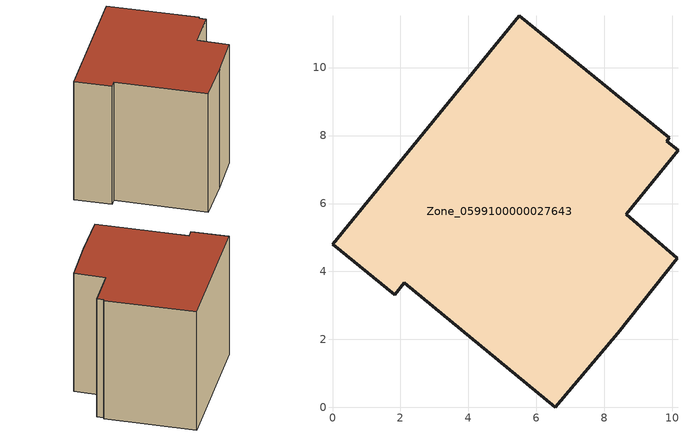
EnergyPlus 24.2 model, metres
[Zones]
Zone_0599100000027643
 floor ground (C_G): 9.83,7.84 10.16,7.57 8.64,5.68 10.14,4.39 8.4,2.18 6.56,0 2.12,3.67 1.83,3.31 0,4.8 5.5,11.53 9.9,7.93 z0
 wall outside (C_F): 5.5,11.53 0,4.8 1.83,3.31 2.12,3.67 6.56,0 8.4,2.18 10.14,4.39 8.64,5.68 10.16,7.57 9.83,7.84 9.9,7.93 5.5,11.53 z0:8.29
 roof outside (C_R): 9.9,7.93 5.5,11.53 0,4.8 1.83,3.31 2.12,3.67 6.56,0 8.4,2.18 10.14,4.39 8.64,5.68 10.16,7.57 9.83,7.84 z8.29
[BUILDING]
Pand.0599100000027643: North Axis=0; Terrain=City; Loads Convergence Tolerance Value=0.04; Temperature Convergence Tolerance Value=0.4; Solar Distribution=FullExterior; Maximum Number of Warmup Days=25; Minimum Number of Warmup Days=1
[Site:Location]
Rotterdam.The.Hague.AP_ZH_NLD Design_Conditions: Latitude=51.96; Longitude=4.45; Time Zone=1; Elevation=-4.5
[SITE:GROUNDTEMPERATURE:BUILDINGSURFACE]
18, 18, 18, 18, 18, 18, 18, 18, 18, 18, 18, 18
[MATERIAL] Thermal Absorptance=0.9; Solar Absorptance=0.7; Visible Absorptance=0.7
Name | Roughness | Thickness | Conductivity | Density | Specific Heat
G.TC.1946-1964 | MediumSmooth | 0.15 | 1 | 540 | 1210
F.TC.1946-1964 | Rough | 0.3 | 0.857143 | 1920 | 840
R.TC.1946-1964 | MediumRough | 0.2 | 0.235294 | 1500 | 1000
[CONSTRUCTION]
C_G: G.TC.1946-1964
C_F: F.TC.1946-1964
C_R: R.TC.1946-1964
[ZONE]
Zone_0599100000027643: Type=1; Multiplier=1; Ceiling Height=Autocalculate; Volume=Autocalculate; Floor Area=autocalculate; Part of Total Floor Area=Yes
[ZONEINFILTRATION:DESIGNFLOWRATE]
Infil_Zone_0599100000027643: Zone or ZoneList or Space or SpaceList=Zone_0599100000027643; Schedule=AlwaysOn; Design Flow Rate Calculation Method=Flow/Area; Flow Rate per Floor Area=0.003; Constant Term Coefficient=1; Temperature Term Coefficient=0; Velocity Term Coefficient=0; Velocity Squared Term Coefficient=0
[HVACTEMPLATE:ZONE:IDEALLOADSAIRSYSTEM]
Zone_0599100000027643: Maximum Heating Supply Air Temperature=50; Minimum Cooling Supply Air Temperature=13; Maximum Heating Supply Air Humidity Ratio=0.0156; Minimum Cooling Supply Air Humidity Ratio=0.0077; Heating Limit=NoLimit; Cooling Limit=NoLimit; Dehumidification Control Type=ConstantSensibleHeatRatio; Cooling Sensible Heat Ratio=0.7; Dehumidification Setpoint=60; Humidification Control Type=None; Humidification Setpoint=30; Outdoor Air Method=None; Outdoor Air Flow Rate per Person=0.00944; Outdoor Air Flow Rate per Zone Floor Area=0; Outdoor Air Flow Rate per Zone=0; Demand Controlled Ventilation Type=None; Outdoor Air Economizer Type=NoEconomizer; Heat Recovery Type=None; Sensible Heat Recovery Effectiveness=0.7; Latent Heat Recovery Effectiveness=0.65
[ZONECONTROL:THERMOSTAT]
ThermostatControl_Zone_0599100000027643: Zone or ZoneList=Zone_0599100000027643; Control Type Schedule=DualSetpointControlType; Control 1=Thermostat_Zone_0599100000027643; Temperature Difference Between Cutout And Setpoint=0
[THERMOSTATSETPOINT:DUALSETPOINT]
Thermostat_Zone_0599100000027643: Heating Setpoint Temperature Schedule=HeatingSetpoint_Zone_0599100000027643; Cooling Setpoint Temperature Schedule=CoolingSetpoint_Zone_0599100000027643
[SCHEDULE:COMPACT]
HeatingSetpoint_Zone_0599100000027643: Through: 12/31, For: AllDays, Until: 24:00, 21
CoolingSetpoint_Zone_0599100000027643: Through: 12/31, For: AllDays, Until: 24:00, 24
DualSetpointControlType: Through: 12/31, For: AllDays, Until: 24:00, 4
AlwaysOn: Through: 12/31, For: AllDays, Until: 24:00, 1
